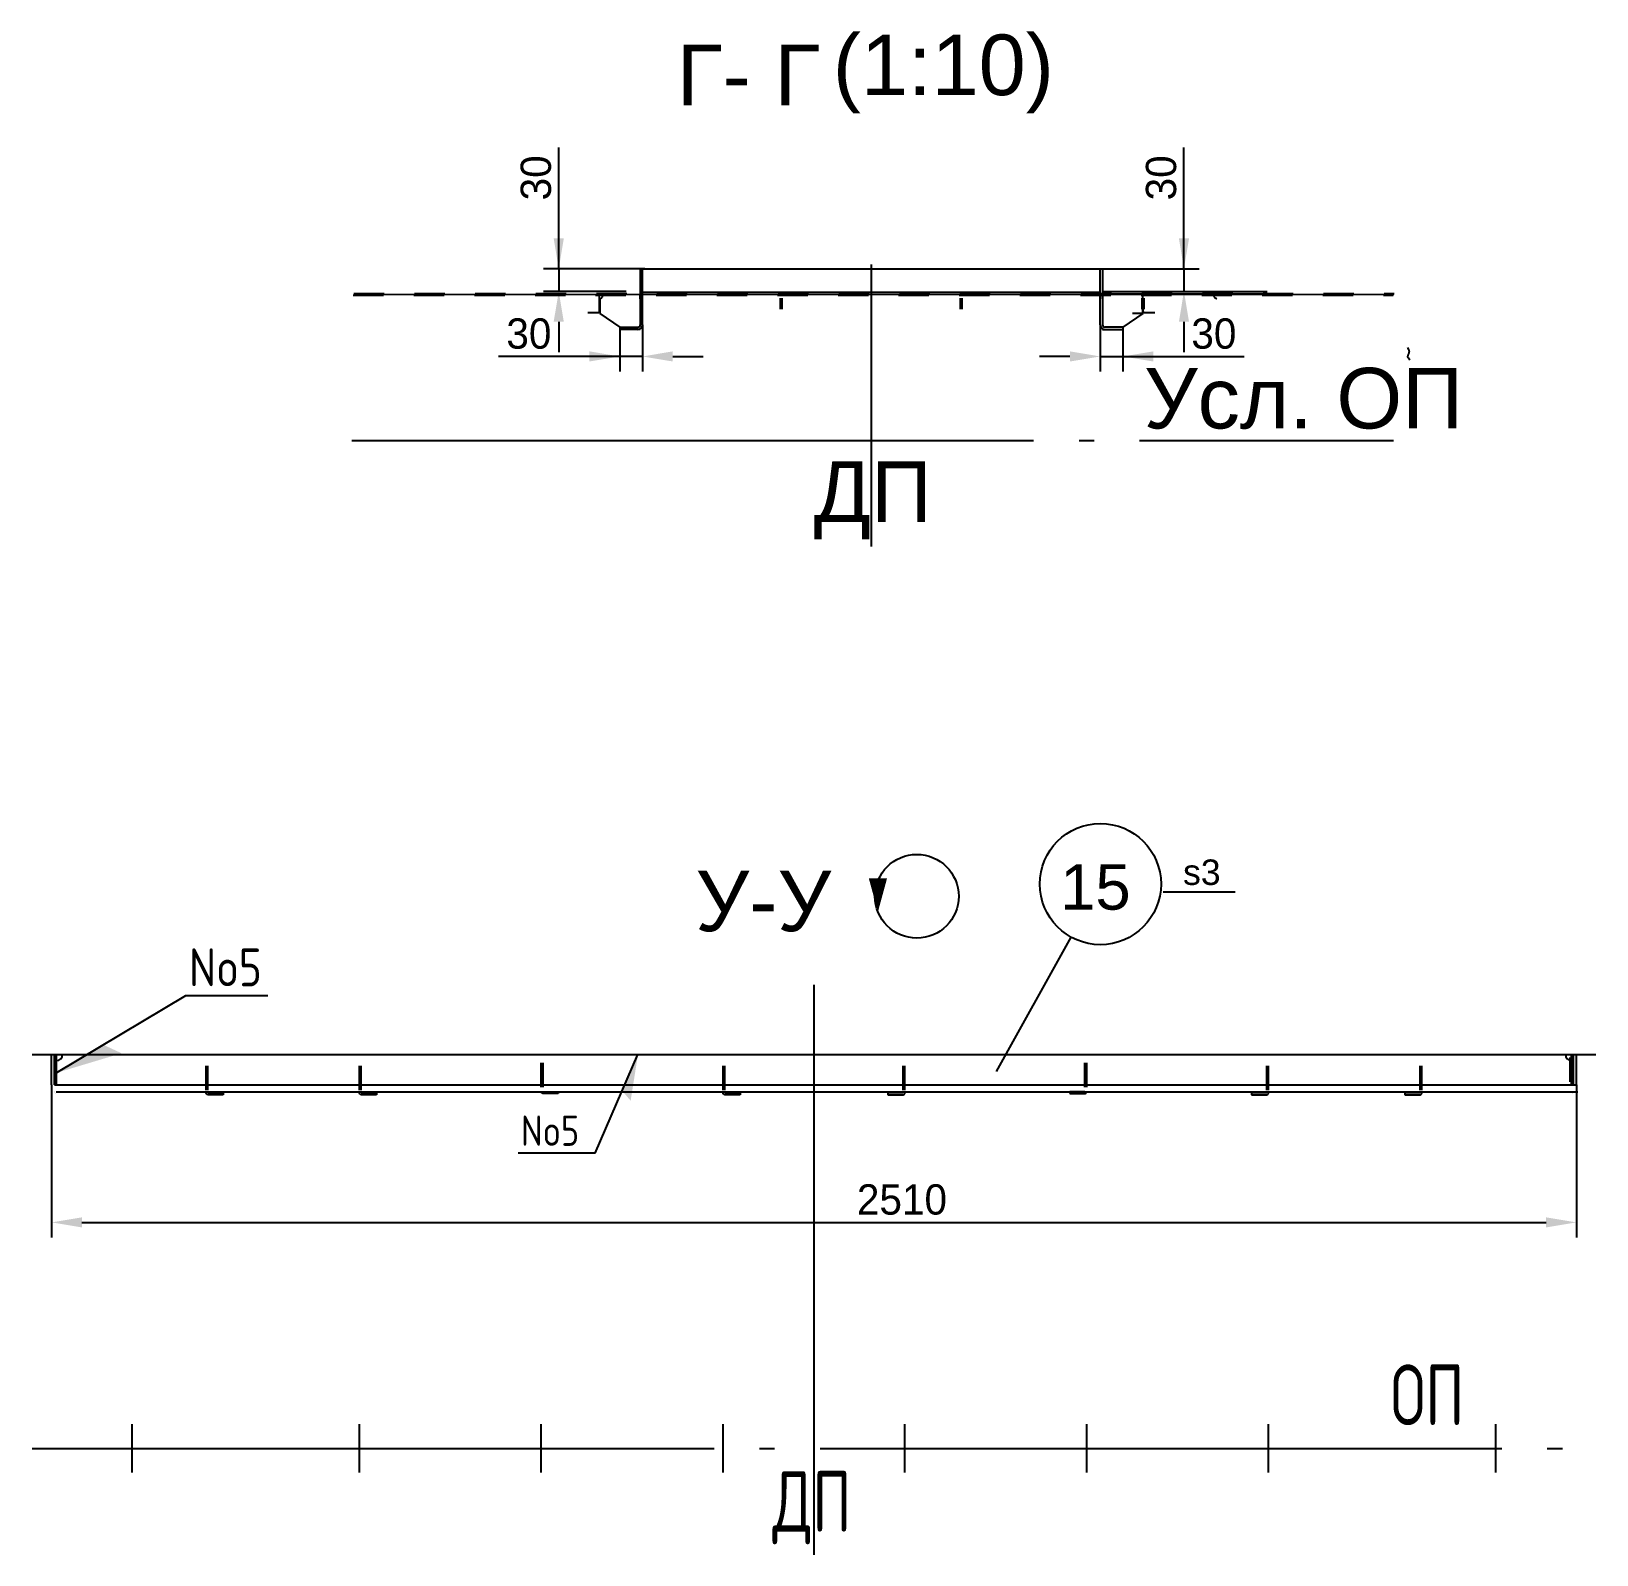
# Model space of a CAD drawing. Header units: millimetres. Extents: x -19561 to 47775, y 28910 to 69910.
# Drawn here: x 16532 to 19115, y 46470 to 48984 of the extents above; entities that cross this region are included whole.
import ezdxf
from ezdxf.enums import TextEntityAlignment as Align

# ---------------------------------------------------------------- set-up
doc = ezdxf.new("R2010")
doc.units = ezdxf.units.MM
doc.header["$MEASUREMENT"] = 0
for name, pattern in [('DASH1', [75, 50, -25]), ('DASH2', [1300, 1125, -75, 25, -75]), ('K5LT32768', [0]), ('K5LT32770', [100, 50, -50]), ('K5LT32771', [1300, 1125, -75, 25, -75]), ('K5LT32777', [95.25, 63.5, -31.75])]:
    doc.linetypes.add(name, pattern=pattern)
doc.styles.add('2_5', font='txt.shx', dxfattribs={"height": 2.5})
doc.styles.add('5', font='txt.shx', dxfattribs={"height": 5})
doc.styles.add('Arial', font='arial.ttf')
doc.styles.add('style5', font='arial.ttf', dxfattribs={"height": 3})
doc.dimstyles.new('seatech', dxfattribs={"dimscale": 20, "dimtxt": 2.5, "dimasz": 2.5, "dimexe": 1.25, "dimexo": 0, "dimtad": 1, "dimdec": 0, "dimtxsty": 'Standard', "dimcen": 2.5, "dimclrd": 7, "dimclre": 7, "dimclrt": 4, "dimadec": 0, "dimazin": 0, "dimtfac": 1, "dimtdec": 0, "dimtmove": 0, "dimatfit": 3, "dimfxl": 1.25, "dimarcsym": 0})

# ---------------------------------------------------------------- blocks, each defined once
blk = doc.blocks.new('*D2238')
at = {"color": 7, "lineweight": -2}
for p, q in [((16565.7, 47245.7), (16565.7, 46993.6)), ((19081.7, 47245.7), (19081.7, 46993.6)), ((16615.7, 47018.6), (19031.7, 47018.6))]:
    blk.add_line(p, q, dxfattribs=at)
at = {"color": 7}
for points in [[(16615.7, 47026.9), (16615.7, 47010.3), (16565.7, 47018.6)], [(19031.7, 47010.3), (19031.7, 47026.9), (19081.7, 47018.6)]]:
    blk.add_solid(points, dxfattribs=at)
at = {"layer": 'Defpoints', "color": 0}
for p in [(16565.7, 47245.7), (19081.7, 47245.7), (19081.7, 47018.6)]:
    blk.add_point(p, dxfattribs=at)
at = {"color": 4, "ltscale": 20, "insert": (17968.8, 47056.1), "char_height": 50, "attachment_point": 5}
blk.add_mtext('2510', dxfattribs=at)
blk = doc.blocks.new('*D2305')
at = {"color": 7, "lineweight": -2}
for p, q in [((18434.1, 48592.1), (18434.1, 48792.1)), ((18434.1, 48642.1), (18434.1, 48692.1)), ((18296, 48592.1), (18459.1, 48592.1)), ((18434.1, 48592.1), (18434.1, 48554.6)), ((18322.9, 48554.6), (18459.1, 48554.6)), ((18434.1, 48504.6), (18434.1, 48454.6))]:
    blk.add_line(p, q, dxfattribs=at)
at = {"color": 7}
for points in [[(18425.8, 48642.1), (18442.5, 48642.1), (18434.1, 48592.1)], [(18442.5, 48504.6), (18425.8, 48504.6), (18434.1, 48554.6)]]:
    blk.add_solid(points, dxfattribs=at)
at = {"layer": 'Defpoints', "color": 0}
for p in [(18296, 48592.1), (18322.9, 48554.6), (18434.1, 48554.6)]:
    blk.add_point(p, dxfattribs=at)
at = {"color": 4, "ltscale": 20, "insert": (18396.6, 48742.1), "char_height": 50, "attachment_point": 5, "rotation": 90}
blk.add_mtext('30', dxfattribs=at)
blk = doc.blocks.new('*D2306')
at = {"color": 7, "lineweight": -2}
for p, q in [((18296, 48499.6), (18296, 48422.4)), ((18333.5, 48495.8), (18333.5, 48422.4)), ((18246, 48447.4), (18196, 48447.4)), ((18296, 48447.4), (18333.5, 48447.4)), ((18333.5, 48447.4), (18533.5, 48447.4)), ((18383.5, 48447.4), (18433.5, 48447.4))]:
    blk.add_line(p, q, dxfattribs=at)
at = {"color": 7}
for points in [[(18246, 48439.1), (18246, 48455.8), (18296, 48447.4)], [(18383.5, 48455.8), (18383.5, 48439.1), (18333.5, 48447.4)]]:
    blk.add_solid(points, dxfattribs=at)
at = {"layer": 'Defpoints', "color": 0}
for p in [(18296, 48499.6), (18333.5, 48495.8), (18333.5, 48447.4)]:
    blk.add_point(p, dxfattribs=at)
at = {"color": 4, "ltscale": 20, "insert": (18483.5, 48484.9), "char_height": 50, "attachment_point": 5}
blk.add_mtext('30', dxfattribs=at)
blk = doc.blocks.new('*D2307')
at = {"color": 7, "lineweight": -2}
for p, q in [((17402.5, 48592.1), (17402.5, 48792.1)), ((17402.5, 48642.1), (17402.5, 48692.1)), ((17540.7, 48592.1), (17377.5, 48592.1)), ((17402.5, 48592.1), (17402.5, 48554.6)), ((17513.7, 48554.6), (17377.5, 48554.6)), ((17402.5, 48504.6), (17402.5, 48454.6))]:
    blk.add_line(p, q, dxfattribs=at)
at = {"color": 7}
for points in [[(17394.1, 48642.1), (17410.8, 48642.1), (17402.5, 48592.1)], [(17410.8, 48504.6), (17394.1, 48504.6), (17402.5, 48554.6)]]:
    blk.add_solid(points, dxfattribs=at)
at = {"layer": 'Defpoints', "color": 0}
for p in [(17540.7, 48592.1), (17402.5, 48554.6), (17513.7, 48554.6)]:
    blk.add_point(p, dxfattribs=at)
at = {"color": 4, "ltscale": 20, "insert": (17365, 48742.1), "char_height": 50, "attachment_point": 5, "rotation": 90}
blk.add_mtext('30', dxfattribs=at)
blk = doc.blocks.new('*D2308')
at = {"color": 7, "lineweight": -2}
for p, q in [((17503.2, 48495.8), (17503.2, 48422.4)), ((17540.7, 48499.6), (17540.7, 48422.4)), ((17503.2, 48447.4), (17303.2, 48447.4)), ((17453.2, 48447.4), (17403.2, 48447.4)), ((17540.7, 48447.4), (17503.2, 48447.4)), ((17590.7, 48447.4), (17640.7, 48447.4))]:
    blk.add_line(p, q, dxfattribs=at)
at = {"color": 7}
for points in [[(17453.2, 48439.1), (17453.2, 48455.8), (17503.2, 48447.4)], [(17590.7, 48455.8), (17590.7, 48439.1), (17540.7, 48447.4)]]:
    blk.add_solid(points, dxfattribs=at)
at = {"layer": 'Defpoints', "color": 0}
for p in [(17503.2, 48495.8), (17540.7, 48499.6), (17503.2, 48447.4)]:
    blk.add_point(p, dxfattribs=at)
at = {"color": 4, "ltscale": 20, "insert": (17353.2, 48484.9), "char_height": 50, "attachment_point": 5}
blk.add_mtext('30', dxfattribs=at)

msp = doc.modelspace()

# ---------------------------------------------------------------- linework, layer by layer
for p, q in [((17544.40318, 48592.0535), (17462.72517, 48592.0535)), ((17536.90318, 48592.0535), (17536.90318, 48499.5535)), ((17540.65318, 48499.5535), (17540.65318, 48592.0535)), ((18292.20708, 48592.0535), (18373.88509, 48592.0535)), ((18295.95708, 48499.5535), (18295.95708, 48592.0535)), ((18299.70708, 48592.0535), (18299.70708, 48499.5535)), ((17503.15318, 48495.8035), (17533.15318, 48495.8035)), ((17533.15318, 48492.0535), (17503.15318, 48492.0535)), ((17536.90318, 48492.0535), (17506.90318, 48492.0535)), ((18299.70708, 48492.0535), (18329.70708, 48492.0535)), ((18333.45708, 48495.8035), (18303.45708, 48495.8035)), ((18303.45708, 48492.0535), (18333.45708, 48492.0535)), ((18399.89561, 47563.89893), (18518.69342, 47563.89893))]:
    msp.add_line(p, q)
at = {"color": 2}
for p, q in [((17540.65318, 48592.0535), (18292.20708, 48592.0535)), ((17536.76294, 48542.29115), (17536.76294, 48550.49671)), ((17538.30513, 48553.67778), (18295.30513, 48553.67778)), ((18299.84732, 48542.29115), (18299.70708, 48550.90785)), ((17470.30513, 48518.27336), (17503.15318, 48495.8035)), ((18366.30513, 48518.27336), (18333.45708, 48495.8035)), ((18366.30513, 48518.27336), (18349.11258, 48518.27336)), ((16565.67703, 47245.66475), (16565.67703, 47295.66475)), ((17823.67703, 47295.66475), (18273.67703, 47295.66475)), ((19081.67703, 47245.66475), (19081.67703, 47295.66475))]:
    msp.add_line(p, q, dxfattribs=at)
at = {"color": 0, "linetype": 'K5LT32771'}
for p, q in [((17918.30513, 48133.71512), (17918.30513, 48599.09206)), ((17060.9596, 48308.71512), (18779.75594, 48308.71512))]:
    msp.add_line(p, q, dxfattribs=at)
at = {"color": 0, "linetype": 'K5LT32770'}
for p, q in [((17063.36788, 48548.27336), (18779.59855, 48548.27336)), ((17064.57256, 48551.27336), (18780.80323, 48551.27336)), ((17470.30513, 48543.27336), (17470.30513, 48518.27336)), ((17768.30513, 48525.17388), (17768.30513, 48543.37285)), ((17771.30513, 48525.17388), (17771.30513, 48543.37285)), ((18065.30513, 48525.17388), (18065.30513, 48543.37285)), ((18068.30513, 48525.17388), (18068.30513, 48543.37285)), ((18365.30513, 48525.17388), (18365.30513, 48543.37285)), ((18366.30513, 48543.27336), (18366.30513, 48518.27336)), ((18368.30513, 48525.17388), (18368.30513, 48543.37285))]:
    msp.add_line(p, q, dxfattribs=at)
at = {"color": 7, "linetype": 'K5LT32768'}
for p, q in [((18299.70708, 48554.67137), (18571.24837, 48554.67137)), ((18299.70708, 48550.92137), (18571.24837, 48550.92137))]:
    msp.add_line(p, q, dxfattribs=at)
at = {"color": 1, "linetype": 'Continuous'}
for p, q in [((18299.70708, 48554.65785), (18380.02943, 48554.65785)), ((18299.70708, 48550.90785), (18380.36736, 48550.90785))]:
    msp.add_line(p, q, dxfattribs=at)
at = {"color": 0}
msp.add_line((18247.71361, 47489.42797), (18124.45309, 47267.5538), dxfattribs=at)
at = {"color": 0, "linetype": 'DASH2'}
for p, q in [((17823.67703, 46470.28911), (17823.67703, 47410.64522)), ((16533.67703, 46645.66475), (19113.67703, 46645.66475))]:
    msp.add_line(p, q, dxfattribs=at)
at = {"color": 0, "linetype": 'Continuous', "ltscale": 5}
for p, q in [((16786.72988, 47392.66236), (16573.67709, 47265.40042)), ((17462.47171, 47132.54167), (17533.23802, 47295.66475))]:
    msp.add_line(p, q, dxfattribs=at)
at = {"color": 0, "linetype": 'Continuous'}
for p, q in [((16922.25514, 47392.66236), (16786.72988, 47392.66236)), ((16533.67703, 47295.66475), (19113.67703, 47295.66475)), ((16570.67703, 47245.66475), (16570.67703, 47295.66475)), ((16573.67703, 47245.66475), (16573.67703, 47295.66475)), ((19073.67703, 47245.66475), (19073.67703, 47295.66475)), ((19076.67703, 47245.66475), (19076.67703, 47295.66475)), ((16820.67703, 47236.73498), (16820.67703, 47277.00237)), ((16823.67703, 47236.73498), (16823.67703, 47277.00237)), ((17073.67703, 47236.73498), (17073.67703, 47277.00237)), ((17073.67703, 47236.73498), (17073.67703, 47277.00237)), ((17076.67703, 47236.73498), (17076.67703, 47277.00237)), ((17076.67703, 47236.73498), (17076.67703, 47277.00237)), ((17373.67703, 47241.63549), (17373.67703, 47281.90288)), ((17376.67703, 47241.63549), (17376.67703, 47281.90288)), ((17673.67703, 47236.73498), (17673.67703, 47277.00237)), ((17676.67703, 47236.73498), (17676.67703, 47277.00237)), ((17970.67703, 47236.73498), (17970.67703, 47277.00237)), ((17973.67703, 47236.73498), (17973.67703, 47277.00237)), ((18270.67703, 47241.63549), (18270.67703, 47281.90288)), ((18273.67703, 47241.63549), (18273.67703, 47281.90288)), ((18570.67703, 47236.73498), (18570.67703, 47277.00237)), ((18573.67703, 47236.73498), (18573.67703, 47277.00237)), ((18823.67703, 47236.73498), (18823.67703, 47277.00237)), ((18826.67703, 47236.73498), (18826.67703, 47277.00237)), ((16570.67703, 47245.66475), (19081.67703, 47245.66475)), ((16573.00847, 47234.04609), (19084.00847, 47234.04609)), ((17462.47171, 47132.54167), (17335.62008, 47132.54167)), ((16698.67703, 46605.66475), (16698.67703, 46685.66475)), ((17073.67703, 46605.66475), (17073.67703, 46685.66475)), ((17373.67703, 46605.66475), (17373.67703, 46685.66475)), ((17673.67703, 46605.66475), (17673.67703, 46685.66475)), ((17823.67703, 46605.66475), (17823.67703, 46685.66475)), ((17973.67703, 46605.66475), (17973.67703, 46685.66475)), ((18273.67703, 46605.66475), (18273.67703, 46685.66475)), ((18573.67703, 46605.66475), (18573.67703, 46685.66475)), ((18948.67703, 46605.66475), (18948.67703, 46685.66475))]:
    msp.add_line(p, q, dxfattribs=at)
at = {"color": 0, "linetype": 'K5LT32777'}
for p, q in [((19071.67703, 47250.5552), (19071.67703, 47290.66475)), ((19074.67703, 47250.5552), (19074.67703, 47290.66475))]:
    msp.add_line(p, q, dxfattribs=at)
at = {"const_width": 3}
msp.add_lwpolyline([(17064.57256, 48549.71651), (18780.80273, 48549.71651), (18780.80273, 48549.71651), (18780.80273, 48549.71651), (18780.80273, 48549.71651)], dxfattribs=at)
at = {"color": 2, "const_width": 3}
for points in [[(17469.30513, 48548.27336), (17469.30513, 48519.78888), (17450.14523, 48519.78888)], [(18366.10435, 48548.32903), (18366.10435, 48519.9549), (18386.51082, 48519.9549)], [(16533.67703, 47295.66475), (19113.67703, 47295.66475)]]:
    msp.add_lwpolyline(points, dxfattribs=at)
at = {"color": 0, "linetype": 'K5LT32770', "const_width": 0.18}
for points in [[(17470.30513, 48548.27336), (17469.30513, 48548.27336), (17468.59804, 48547.98046), (17468.30513, 48547.27336), (17468.30513, 48522.27336), (17468.03719, 48521.27336), (17467.30513, 48520.54131), (17466.30513, 48520.27336), (17451.30513, 48520.27336), (17450.59801, 48519.98046), (17450.30513, 48519.27336), (17450.30513, 48518.27336), (17470.30513, 48518.27336), (17470.30513, 48548.27336)], [(18366.30513, 48548.27336), (18367.30513, 48548.27336), (18368.01222, 48547.98046), (18368.30513, 48547.27336), (18368.30513, 48522.27336), (18368.57307, 48521.27336), (18369.30513, 48520.54131), (18370.30513, 48520.27336), (18385.30513, 48520.27336), (18386.01225, 48519.98046), (18386.30513, 48519.27336), (18386.30513, 48518.27336), (18366.30513, 48518.27336), (18366.30513, 48548.27336)], [(16573.84279, 47246.231), (16573.84279, 47234.50913), (16595.84279, 47234.50913), (16595.84279, 47231.57865), (16573.84279, 47231.57865), (16573.31007, 47231.62632), (16572.79445, 47231.7678), (16572.31202, 47231.99864), (16571.87819, 47232.31138), (16571.50685, 47232.69627), (16571.20973, 47233.14091), (16570.99635, 47233.63126), (16570.8733, 47234.15171), (16570.84279, 47246.231)], [(19073.51127, 47246.231), (19073.51127, 47234.50913), (19051.51127, 47234.50913), (19051.51127, 47231.57865), (19073.51127, 47231.57865), (19074.04398, 47231.62632), (19074.55961, 47231.7678), (19075.04203, 47231.99864), (19075.47587, 47232.31138), (19075.84721, 47232.69627), (19076.14433, 47233.14091), (19076.35771, 47233.63126), (19076.48075, 47234.15171), (19076.51127, 47246.231)]]:
    msp.add_lwpolyline(points, dxfattribs=at)
at = {"color": 21}
msp.add_lwpolyline([(17929.17715, 47530.88186, 0, 30, 0), (17929.17715, 47586.12894, 30, 30, 0)], format="xyseb", dxfattribs=at)
at = {"color": 0, "linetype": 'DASH1'}
for points in [[(16823.67703, 47232.12761), (16848.67703, 47232.12761), (16848.67703, 47229.28368), (16823.67703, 47229.28368), (16823.14437, 47229.33135), (16822.62863, 47229.47283), (16822.1462, 47229.70366), (16821.71243, 47230.01641), (16821.34109, 47230.4013), (16821.04397, 47230.84594), (16820.83053, 47231.33629), (16820.70755, 47231.85674), (16820.67703, 47232.28368)], [(17076.67703, 47232.12761), (17101.67703, 47232.12761), (17101.67703, 47229.28368), (17076.67703, 47229.28368), (17076.14437, 47229.33135), (17075.62863, 47229.47283), (17075.1462, 47229.70366), (17074.71243, 47230.01641), (17074.34109, 47230.4013), (17074.04397, 47230.84594), (17073.83053, 47231.33629), (17073.70755, 47231.85674), (17073.67703, 47232.28368)], [(17376.67703, 47234.05445), (17401.67703, 47234.05445), (17401.67703, 47231.21052), (17376.67703, 47231.21052), (17376.14437, 47231.25819), (17375.62864, 47231.39967), (17375.14622, 47231.6305), (17374.71244, 47231.94325), (17374.34111, 47232.32813), (17374.04399, 47232.77278), (17373.83055, 47233.26313), (17373.70756, 47233.78358), (17373.67703, 47234.21052)], [(17676.67703, 47232.12761), (17701.67703, 47232.12761), (17701.67703, 47229.28368), (17676.67703, 47229.28368), (17676.14437, 47229.33135), (17675.62864, 47229.47283), (17675.14622, 47229.70366), (17674.71244, 47230.01641), (17674.34111, 47230.4013), (17674.04399, 47230.84594), (17673.83055, 47231.33629), (17673.70756, 47231.85674), (17673.67703, 47232.28368)], [(17970.67703, 47232.12761), (17945.67703, 47232.12761), (17945.67703, 47229.28368), (17970.67703, 47229.28368), (17971.20968, 47229.33135), (17971.72541, 47229.47283), (17972.20784, 47229.70366), (17972.64161, 47230.01641), (17973.01295, 47230.4013), (17973.31007, 47230.84594), (17973.52351, 47231.33629), (17973.64649, 47231.85674), (17973.67703, 47232.28368)], [(18270.67703, 47234.19614), (18245.67703, 47234.19614), (18245.67703, 47231.35221), (18270.67703, 47231.35221), (18271.20968, 47231.39988), (18271.72541, 47231.54136), (18272.20784, 47231.77219), (18272.64161, 47232.08494), (18273.01295, 47232.46982), (18273.31007, 47232.91447), (18273.52351, 47233.40482), (18273.64649, 47233.92527), (18273.67703, 47234.35221)], [(18570.67703, 47232.12761), (18545.67703, 47232.12761), (18545.67703, 47229.28368), (18570.67703, 47229.28368), (18571.20968, 47229.33135), (18571.72543, 47229.47283), (18572.20785, 47229.70366), (18572.64163, 47230.01641), (18573.01297, 47230.4013), (18573.31008, 47230.84594), (18573.52352, 47231.33629), (18573.64651, 47231.85674), (18573.67703, 47232.28368)], [(18823.67703, 47232.12761), (18798.67703, 47232.12761), (18798.67703, 47229.28368), (18823.67703, 47229.28368), (18824.20968, 47229.33135), (18824.72543, 47229.47283), (18825.20785, 47229.70366), (18825.64163, 47230.01641), (18826.01297, 47230.4013), (18826.31008, 47230.84594), (18826.52352, 47231.33629), (18826.64651, 47231.85674), (18826.67703, 47232.28368)]]:
    msp.add_lwpolyline(points, dxfattribs=at)
at = {"color": 1}
msp.add_circle((18296.27703, 47576.84419), 100, dxfattribs=at)
at = {"color": 21}
msp.add_circle((17993.34719, 47556.659), 69.09522, dxfattribs=at)
at = {"color": 0, "linetype": 'K5LT32770'}
for centre, start, end in [((17470.30513, 48548.27336), 270.0000044, 0), ((18488.30513, 48548.27336), 180, 269.9999956)]:
    msp.add_arc(centre, 5, start, end, dxfattribs=at)
for centre, radius, start, end in [((17533.15318, 48499.5535), 7.5, 270, 0), ((17533.15318, 48499.5535), 3.75, 270, 0), ((18303.45708, 48499.5535), 7.5, 180, 270), ((18303.45708, 48499.5535), 3.75, 180, 270)]:
    msp.add_arc(centre, radius, start, end)
at = {"color": 0, "linetype": 'Continuous'}
for centre, start, end in [((16573.67703, 47295.66475), 270, 0), ((19073.67703, 47295.66475), 180, 270)]:
    msp.add_arc(centre, 10, start, end, dxfattribs=at)
at = {"color": 0, "linetype": 'K5LT32768'}
msp.add_open_spline([(18807.01639, 48441.04112), (18806.10316, 48442.1392), (18804.89169, 48443.4505), (18804.04289, 48445.22012), (18803.82302, 48445.88029), (18803.70951, 48446.44205), (18803.67018, 48446.96902), (18803.69448, 48447.51281), (18803.7896, 48448.14072), (18803.99084, 48448.9277), (18804.37276, 48450.01194), (18804.94022, 48451.34549), (18805.5381, 48452.80556), (18805.91918, 48454.08116), (18806.04995, 48455.07823), (18806.04753, 48455.8522), (18805.96065, 48456.61993), (18805.76961, 48457.48144), (18805.42841, 48458.51616), (18804.72435, 48460.12716), (18804.03411, 48461.35889), (18803.57058, 48462.19132)], degree=3, knots=[0, 0, 0, 0, 3.9566949325, 4.7504876301, 5.3476617364, 5.8530933407, 6.31222678, 6.7877766811, 7.3372779833, 8.0442156564, 9.0036237311, 10.4746081945, 12.0026759675, 13.3140428632, 14.0960446934, 14.7416792735, 15.4237860718, 16.202941576, 17.1482083792, 18.3957462874, 21, 21, 21, 21], dxfattribs=at)
at = {"color": 0, "linetype": 'ByBlock'}
for points in [[(16681.22071, 47297.62726), (16650.64357, 47311.84505), (16573.67709, 47265.40042)], [(17506.42103, 47236.58323), (17521.12542, 47219.27662), (17533.23802, 47295.66475)]]:
    msp.add_solid(points, dxfattribs=at)

# ---------------------------------------------------------------- texts
at = {"color": 5, "style": 'Arial'}
for s, p in [('(1:10)', (17854.70611, 48878.59127)), ('Г- Г', (17597.28069, 48861.67019))]:
    msp.add_text(s, height=100, dxfattribs=at).set_placement(p)
at = {"color": 0, "style": 'Arial'}
for s, p in [('Усл. ОП', (18367.90956, 48298.60273)), ('ДП', (17823.11639, 48144.45242))]:
    msp.add_text(s, height=100, dxfattribs=at).set_placement(p, align=Align.BOTTOM_LEFT)
at = {"color": 2, "style": 'style5'}
msp.add_text('15', height=75, dxfattribs=at).set_placement((18229.6972, 47534.61252))
at = {"color": 0, "style": 'style5'}
msp.add_text('s3', height=42, dxfattribs=at).set_placement((18432.63875, 47575.38574))
at = {"color": 21, "style": 'Arial'}
msp.add_text('У-У', height=100, dxfattribs=at).set_placement((17627.9333, 47499.07846))
at = {"color": 0}
for s, height, style, width, p in [('No5', 62.5, '2_5', 0.8, (16792.30492, 47389.34423)), ('No5', 50, '2_5', 0.8, (17340.08011, 47129.88716)), ('ОП', 100, '5', 0.7, (18775.28757, 46653.98388)), ('ДП', 100, '5', 0.7, (17755.13382, 46478.06231))]:
    msp.add_text(s, height=height, dxfattribs=dict(at, style=style, width=width)).set_placement(p, align=Align.BOTTOM_LEFT)

# ---------------------------------------------------------------- dimensions: what is measured, and where the dimension line sits
for base, p1, p2, angle, picture, middle in [((17402.47957, 48554.56174), (17540.65318, 48592.0535), (17513.66174, 48554.56174), 90, '*D2307', (17402.47957, 48742.0535)), ((18434.13069, 48554.56174), (18295.95708, 48592.0535), (18322.94852, 48554.56174), 90, '*D2305', (18434.13069, 48742.0535)), ((17503.15318, 48447.44479), (17540.65318, 48499.5535), (17503.15318, 48495.8035), 180, '*D2308', (17353.15318, 48447.44479))]:
    dim = msp.add_linear_dim(base=base, p1=p1, p2=p2, angle=angle, text='30', dimstyle='seatech')
    dim.commit()
    dim.dimension.update_dxf_attribs({"geometry": picture, "text_midpoint": middle, "dimtype": 160})
dim = msp.add_linear_dim(base=(18333.45708, 48447.44479), p1=(18295.95708, 48499.5535), p2=(18333.45708, 48495.8035), text='30', dimstyle='seatech')
dim.commit()
dim.dimension.update_dxf_attribs({"geometry": '*D2306', "text_midpoint": (18483.45708, 48447.44479), "dimtype": 160})
dim = msp.add_linear_dim(base=(19081.67703, 47018.61007), p1=(16565.67703, 47245.66475), p2=(19081.67703, 47245.66475), text='2510', dimstyle='seatech', dxfattribs=at)
dim.commit()
dim.dimension.update_dxf_attribs({"geometry": '*D2238', "text_midpoint": (17968.8123, 47018.61007), "dimtype": 160})

doc.saveas('drawing.dxf')
